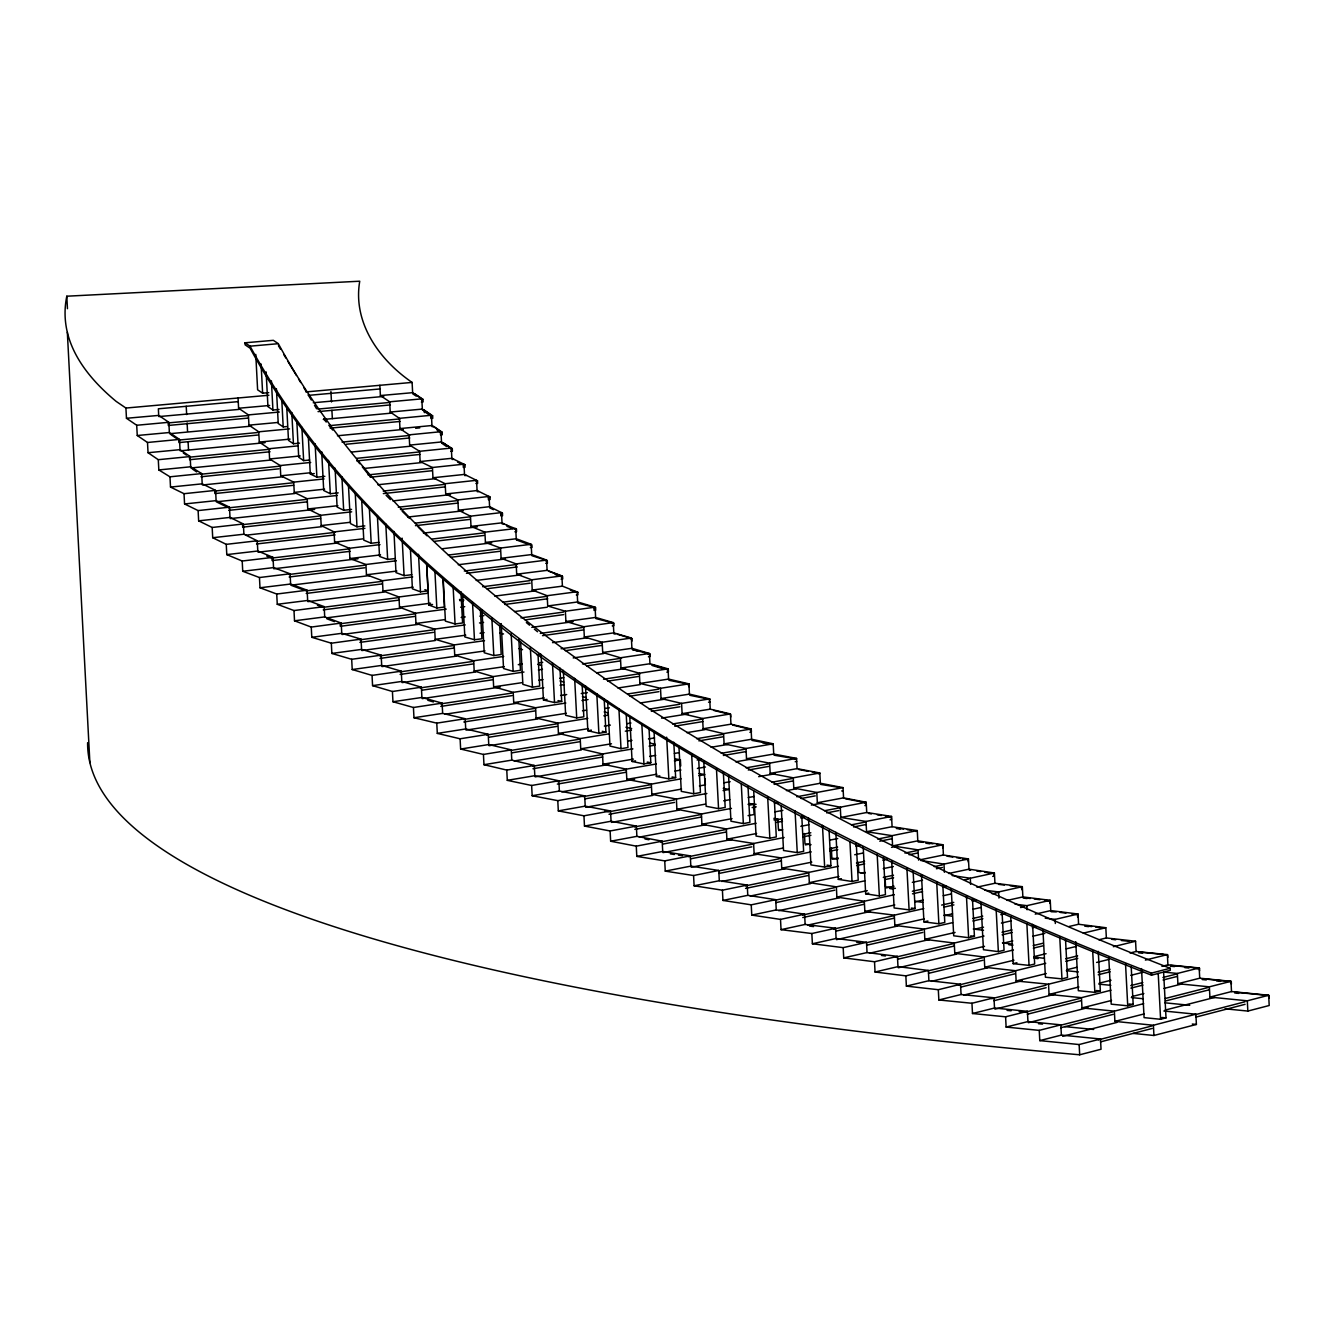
<?xml version="1.0" encoding="UTF-8"?>
<svg xmlns="http://www.w3.org/2000/svg" width="1336" height="1336" viewBox="0 0 1336 1336"><rect width="100%" height="100%" fill="white"/><g stroke="black" fill="none" stroke-linecap="round" stroke-linejoin="round"><path stroke-width="1.5" d="M1039.775 1040.61L1061.385 1035.083L1060.834 1024.846L1039.241 1030.373L1039.775 1040.61L1079.137 1044.552L1100.497 1038.99L1101.031 1049.244L1079.688 1054.789A2590.37 458.716 -3 0 1 87.608 742.682M1143.649 1003.653L1114.358 1011.152L1114.892 1021.389L1153.402 1025.246L1195.854 1014.208L1196.405 1024.445L1153.937 1035.483L1133.162 1033.413M1209.915 997.09L1231.508 991.562L1230.974 981.309L1209.364 986.836L1209.915 997.09L1247.306 1000.814L1268.666 995.27L1269.2 1005.507L1247.841 1011.068L1225.012 1008.797M244.989 342.801L250.032 346.174C335.72 502.586 479.156 616.414 625.565 713.123C791.446 817.465 968.984 902.034 1151.398 973.126L1170.186 968.266L1170.303 970.32L1151.515 975.18C930.39 888.34 714.326 783.915 521.925 643.418C415.579 561.571 314.678 467.5 250.133 348.228L245.106 344.838L244.989 342.801L273.346 340.329L278.322 343.686C362.858 499.079 504.657 612.589 649.58 709.032C813.691 813.006 989.358 897.642 1170.186 968.266M1141.512 968.6L1144.084 1017.631L1160.6 1019.284L1166.011 1017.882L1163.606 972.057L1177.367 973.46L1199.177 967.949L1199.728 978.202L1177.901 983.713L1177.367 973.46M1098.342 1039.876L1152.016 1025.931M1195.737 1014.575L1244.952 1001.783M1100.463 1041.896L1152.15 1028.469M1195.87 1017.113L1245.085 1004.321M1108.746 957.177L1111.201 1004.171L1127.734 1005.808L1133.178 1004.422L1131.225 966.913M1060.684 1025.213L1112.988 1011.853M1165.176 998.51L1208.996 987.304M1060.817 1027.735L1113.122 1014.375M1165.309 1001.031L1209.13 989.826M1114.892 1021.389L1144.184 1013.907M1062.654 1036.318L1116.913 1022.424M1165.075 1010.1L1214.825 997.374M1075.747 941.663L1078.319 990.694L1094.852 992.347L1100.346 990.961L1098.275 951.366M1005.59 1016.813L1027.401 1011.319L1027.952 1021.556L1006.125 1027.067L1005.59 1016.813L972.491 1013.506L971.957 1003.269L993.967 997.775L994.518 1008.029L972.491 1013.506M1078.386 976.766L1048.526 984.198L1049.061 994.435L1081.442 997.675L1111.018 990.21M1025.246 1012.204L1080.941 998.142M1130.774 985.584L1142.831 982.544M1162.938 977.468L1177.016 973.927M1197.139 968.85L1199.511 968.249L1199.644 970.788M1027.367 1014.224L1081.074 1000.681M1130.891 988.122L1142.965 985.066M1163.072 980.006L1177.15 976.449M1081.442 997.675L1081.976 1007.912L1111.552 1000.447M1028.353 1022.691L1087.988 1007.645M1131.792 996.589L1143.85 993.55M1163.94 988.473L1182.026 983.914M1042.965 930.24L1045.42 977.217L1061.953 978.87L1067.514 977.484L1065.543 939.976M1145.37 960.083L1167.38 954.605L1167.915 964.842L1161.919 966.345M991.813 998.66L1046.038 985.183M1098.125 972.224L1109.982 969.268M993.951 1000.697L1046.171 987.705M1098.259 974.746L1110.116 971.79M1049.061 994.435L1078.92 987.003M994.919 1009.164L1055.123 994.168M1099.177 983.196L1111.034 980.257M1130.79 975.33L1142.631 972.374M1010.701 916.68L1013.172 963.657L1029.054 965.394L1034.665 964.024L1032.594 924.428M938.306 989.709L960.534 984.248L961.068 994.502L938.857 999.963L938.306 989.709L906.376 986.118L905.841 975.865L928.37 970.454L928.904 980.691L906.376 986.118M1013.423 949.963L984.198 957.01L984.732 967.247L1015.594 970.721L1045.737 963.323M1113.339 946.706L1135.567 941.245L1136.101 951.499L1130.039 952.985M958.38 985.133L1015.126 971.205M1065.677 958.797L1077.651 955.858M960.534 987.17L1015.26 973.727M1065.811 961.319L1077.785 958.38M1015.594 970.721L1016.145 980.975L1046.272 973.56M963.523 995.136L1022.257 980.707M1066.712 969.786L1076.682 967.331M1096.622 962.438L1108.579 959.498M1013.172 963.657L1016.93 962.738M1083.279 933.146L1105.824 927.718L1106.358 937.955L1098.843 939.776M984.732 967.247L1013.957 960.217M931.309 981.359L987.655 967.782M1033.947 956.626L1046.071 953.704M1066.278 948.844L1076.398 946.406M980.991 902.735L983.446 949.729L998.359 951.616L1004.054 950.247L1002.1 912.738M928.403 970.804L982.795 957.728M1033.196 945.621L1043.316 943.183M928.537 973.343L982.929 960.267M1033.329 948.142L1043.449 945.721M874.512 961.753L897.441 956.376L897.976 966.629L875.047 972.007L874.512 961.753L843.717 957.879L843.183 947.642L812.388 943.767L811.837 933.53L781.042 929.656L780.508 919.402L751.767 915.093L751.233 904.839L722.943 900.431L722.409 890.193L694.102 885.785L693.568 875.531L665.261 871.122L664.727 860.885L636.804 856.393L636.27 846.156L610.652 841.229L610.118 830.975L584.483 826.065L583.949 815.812L558.314 810.885L557.78 800.648L532.162 795.722L531.628 785.485L507.296 780.341L506.761 770.087L483.966 764.693L483.432 754.439L460.636 749.045L460.102 738.791L437.306 733.38L436.772 723.143L413.976 717.733L413.425 707.495L392.951 701.734L392.417 691.497L372.577 685.635L372.043 675.398L352.22 669.536L351.685 659.299L331.862 653.438L331.328 643.2L311.789 637.305L311.255 627.068L294.521 620.806L293.987 610.552L277.27 604.289L276.719 594.036L260.002 587.773L259.451 577.536L242.734 571.274L242.2 561.02L226.786 554.607L226.252 544.353L212.708 537.723L212.173 527.47L198.647 520.84L198.112 510.586L184.568 503.956L184.034 493.702L170.507 487.072L169.973 476.818L158.834 469.938L158.283 459.701L148.046 452.72L147.494 442.483L137.257 435.503L136.706 425.265L126.469 418.285L125.918 408.048L116.165 401.401A2590.37 458.716 -3 0 1 66.8 296.208L359.735 281.211C352.587 322.677 379.307 360.069 412.106 382.413L412.64 392.667L421.809 398.846L422.343 409.083L431.428 415.262L431.962 425.516L440.964 431.695L441.498 441.949L452.269 448.595L452.403 451.117L450.683 451.301M238.059 398.011L238.593 408.248L248.412 414.911L248.947 425.149L258.75 431.812L259.284 442.066L269.054 448.729L269.588 458.966L280.209 465.546L280.744 475.8L293.72 482.129L294.254 492.383L307.213 498.729L307.748 508.966L320.657 515.312L321.191 525.566L334.084 531.912L334.618 542.149L349.364 548.278L349.898 558.531L365.914 564.51L366.465 574.764L382.447 580.742L382.998 590.996L398.963 596.975L399.497 607.229L415.429 613.224L415.964 623.461L434.668 629.089L435.202 639.326L454.173 644.921L454.724 655.174L473.662 660.769L474.196 671.006L493.118 676.6L493.652 686.854L513.191 692.349L513.725 702.602L535.552 707.746L536.103 718L557.897 723.16L558.431 733.414L580.208 738.574L580.742 748.811L602.486 753.988L603.02 764.242L626.283 769.152L626.818 779.389L651.333 784.098L651.868 794.335L676.367 799.045L676.901 809.282L701.383 813.991L701.918 824.245L726.366 828.955L726.901 839.192L753.604 843.467L754.139 853.721L781.209 857.929L781.744 868.166L808.798 872.391L809.332 882.628L836.353 886.853L836.887 897.091L864.308 901.232L864.86 911.469L894.318 915.16L894.853 925.414L924.295 929.105L924.846 939.358L954.255 943.049L983.997 936.068M1045.236 918.149L1055.123 919.402L1078.052 914.024L1078.586 924.262L1105.824 927.718M895.454 957.227L953.754 943.567M1002 932.277L1012.037 929.923M897.592 959.281L953.887 946.105M1002.134 934.816L1012.17 932.461M1032.244 927.752L1036.252 926.817M954.255 943.049L954.789 953.303L984.532 946.322M1069.034 926.499L1078.586 924.262M898.36 967.765L956.593 954.104M1002.768 943.283L1012.788 940.928M1032.845 936.219L1044.869 933.396M951.249 888.824L953.704 935.801L968.633 937.688L974.428 936.336L972.474 898.827M843.183 947.642L866.513 942.314L867.047 952.551L897.441 956.376M924.295 929.105L952.535 922.658M1015.009 904.171L1026.9 905.658L1050.23 900.33L1050.764 910.584L1078.052 914.024M843.717 957.879L867.047 952.551M924.846 939.358L955.09 932.444M1035.216 914.141L1050.764 910.584M869.435 953.253L929.522 939.509M975.564 928.988L983.53 927.167M1001.415 923.076L1011.352 920.805M1051.115 911.72L1056.258 911.92M921.473 874.896L923.944 921.89L938.874 923.76L944.786 922.424L942.815 884.916M866.513 942.698L922.675 929.889M972.792 918.467L982.745 916.195M1020.57 907.562L1024.545 906.66M1049.845 903.453L1049.712 900.915L1044.568 900.731M866.647 945.237L922.809 932.428M972.925 920.988L982.878 918.717M1000.798 914.642L1004.772 913.724M923.944 921.89L927.902 921.005M891.68 861.002L894.135 907.979L909.098 909.849L915.093 908.53L913.123 871.022M811.837 933.53L835.568 928.236L836.102 938.49L866.513 942.314M894.318 915.16L923.794 908.597M984.732 890.21L998.627 891.947L1022.341 886.67L1022.875 896.907L1050.23 900.33M833.564 929.088L893.584 915.761M941.63 905.073L953.77 902.385M992.214 893.834L998.293 892.481M1020.554 887.538L1021.856 887.254L1021.973 889.793M835.701 931.175L893.717 918.283M943.784 907.161L953.904 904.906M972.124 900.865L976.165 899.963M812.388 943.767L836.102 938.49M894.853 925.414L924.328 918.851M1007.06 900.431L1022.875 896.907M836.486 939.642L897.575 926.032M944.402 915.611L952.485 913.807M972.708 909.315L980.791 907.511M780.508 919.402L804.606 914.175L805.14 924.428L835.568 928.236M864.308 901.232L894.268 894.736M952.117 875.548L970.303 878.236L994.402 873.009L994.936 883.263L1022.341 886.67M802.619 915.026L863.607 901.817M912.354 891.262L922.391 889.091M964.525 879.973L968.533 879.105M802.752 917.565L863.741 904.355M912.488 893.801L922.525 891.613M942.581 887.271L946.606 886.403M992.731 876.416L994.051 876.132L993.917 873.61M781.042 929.656L805.14 924.428M864.86 911.469L894.803 904.973M976.867 887.171L994.936 883.263M807.562 925.13L870.504 911.469M915.143 901.783L923.159 900.047M943.199 895.705L951.215 893.968M863.206 846.807L865.661 893.784L879.355 895.938L885.451 894.619L883.48 857.111M865.661 893.784L868.734 893.133M751.233 904.839L775.715 899.679L776.249 909.916L804.606 914.175M836.353 886.853L864.726 880.858M920.537 860.434L943.984 864.091L968.45 858.931L968.984 869.168L994.402 873.009M775.915 900.063L834.666 887.655M883.296 877.385L893.483 875.247M934.231 866.647L942.381 864.926M968.299 862.004L968.166 859.482L962.972 859.165M776.049 902.585L834.8 890.177M885.467 879.489L893.617 877.769M936.402 868.751L942.515 867.448M751.767 915.093L776.249 909.916M836.887 897.091L867.298 890.661M948.593 873.477L968.984 869.168M778.637 910.651L839.342 897.809M885.885 887.956L894.034 886.236M912.338 882.361L922.525 880.207M969.318 870.32L970.654 870.037M835.852 832.361L838.323 879.355L852.017 881.493L858.213 880.19L856.242 842.682M838.323 879.355L841.429 878.704M722.409 890.193L747.241 885.067L747.776 895.32L775.715 899.679M808.798 872.391L838.423 866.279M379.858 385.302L380.393 395.556L389.678 401.819L390.229 412.056L399.431 418.335L399.965 428.572L409.117 434.851L409.651 445.105L419.604 451.301L420.139 461.538L432.43 467.5L432.964 477.754L445.172 483.715L445.723 493.969L457.864 499.931L458.398 510.185L470.472 516.164L471.007 526.401L484.885 532.179L485.419 542.433L500.566 548.044L501.1 558.298L516.164 563.926L516.698 574.179L531.695 579.807L532.229 590.061L547.159 595.706L547.71 605.96L565.362 611.237L565.913 621.49L583.799 626.751L584.333 636.988L602.169 642.249L602.703 652.502L620.455 657.78L620.99 668.017L639.36 673.21L639.894 683.447L660.502 688.29L661.036 698.544L681.577 703.387L682.111 713.641L702.602 718.501L703.137 728.755L723.561 733.631L724.095 743.868L745.972 748.494L746.523 758.748L769.636 763.157L770.187 773.394L793.25 777.819L793.784 788.073L816.797 792.499L817.331 802.752L840.277 807.194L840.812 817.448L866.012 821.456L866.546 831.71L892.047 835.668L892.598 845.905L918.049 849.88L942.882 844.753L943.416 855.007L968.45 858.931M745.421 885.885L808.013 873.009M856.476 863.039L864.542 861.369M904.923 853.069L917.03 850.581M745.555 888.407L808.146 875.531M856.61 865.561L864.676 863.908M882.845 860.167L886.887 859.332M909.081 854.773L917.164 853.103M722.943 900.431L747.776 895.32M809.332 882.628L838.958 876.533M920.487 859.733L943.416 855.007M750.164 896.055L810.668 883.58M861.085 873.193L865.11 872.358M883.263 868.617L893.35 866.546M808.48 817.933L810.935 864.91L824.646 867.047L830.942 865.761L829.071 830.341M693.568 875.531L718.768 870.471L719.302 880.725L747.241 885.067M781.209 857.929L811.286 851.884M892.047 835.668L917.264 830.591L917.799 840.845L942.882 844.753M718.952 870.872L779.305 858.781M829.606 848.694L837.605 847.091M877.618 839.058L891.613 836.252M915.628 831.443L916.997 831.159M719.085 873.41L781.46 860.902M829.74 851.216L837.739 849.612M855.741 846.005L859.749 845.204M879.756 841.196L891.747 838.791M694.102 885.785L719.302 880.725M781.744 868.166L811.82 862.137M892.598 845.905L917.799 840.845M721.707 881.459L785.15 868.717M832.211 859.248L838.34 858.029M854.706 854.739L862.889 853.086M891.529 847.341L897.675 846.105M918.133 841.997L923.343 842.315M781.176 805.541L783.531 850.498L797.258 852.618L803.637 851.349L801.767 815.929M664.727 860.885L690.294 855.875L690.829 866.112L718.768 870.471M753.604 843.467L784.098 837.505M866.012 821.456L891.563 816.446L892.097 826.7L917.264 830.591M688.457 856.693L753.738 843.918M802.702 834.349L810.818 832.762M851.383 824.83L865.578 822.058M889.926 817.298L891.312 817.031L891.446 819.553L890.06 819.82M690.629 858.814L751.834 846.857M802.836 836.887L810.952 835.301M853.554 826.967L865.711 824.579M665.261 871.122L690.829 866.112M754.139 853.721L782.612 848.143M866.546 831.71L892.097 826.7M691.18 867.264L758.43 854.105M805.307 844.92L809.365 844.118M829.623 840.16L837.722 838.557M753.721 791.129L756.076 836.069L769.837 838.206L776.299 836.937L774.429 801.516M636.27 846.156L662.172 841.196L662.723 851.45L690.294 855.875M726.366 828.955L756.076 823.277M773.911 819.87L777.869 819.118L778.404 829.355L781.777 830.007M840.277 807.194L866.196 802.251L866.73 812.488L891.563 816.446M660.535 841.981L725.531 829.589M776.316 819.903L782.345 818.768M824.546 810.718L840.611 807.662M864.726 803.053L866.129 802.786L866.262 805.324L864.86 805.591M662.689 844.118L725.665 832.128M776.45 822.442L782.478 821.289M800.565 817.849L804.589 817.081M826.683 812.872L838.741 810.568M636.804 856.393L662.723 851.45M726.901 839.192L756.61 833.514M840.812 817.448L866.73 812.488M663.04 852.602L732.044 839.425M778.721 830.508L782.729 829.756M800.798 826.299L808.831 824.763M728.604 776.266L730.959 821.206L743.35 823.594L749.913 822.358L748.043 786.937M703.788 761.336L706.143 806.276L718.551 808.664L725.181 807.445L723.327 772.024M610.118 830.975L636.353 826.099L636.888 836.336L662.172 841.196M701.383 813.991L731.477 808.38M749.546 805.024L753.554 804.272L754.105 814.526L748.076 815.645M816.797 792.499L843.033 787.622L843.567 797.859L866.196 802.251M634.7 826.867L701.45 814.476M756.092 804.322L748.026 804.305M796.79 796.757L815.11 793.35M634.834 829.405L701.584 816.997M752.151 807.595L756.226 806.844M774.529 803.437L778.604 802.685M800.999 798.527L815.244 795.872M841.697 790.962L843.133 790.695M610.652 841.229L636.888 836.336M701.918 824.245L732.028 818.634M817.331 802.752L843.567 797.859M639.243 837.121L705.926 824.713M774.746 811.887L782.879 810.384M811.353 805.074L821.506 803.186M583.949 815.812L610.519 810.985L611.07 821.239L636.353 826.099M676.367 799.045L706.861 793.5M723.11 790.561L729.222 789.442L723.26 788.307M793.25 777.819L819.82 772.993L820.354 783.247L843.033 787.622M584.483 826.065L611.07 821.239M676.901 809.282L705.358 804.122M723.661 800.798L729.757 799.696M793.784 788.073L820.354 783.247M611.387 822.391L678.922 810.134M748.193 797.559L754.222 796.456M786.436 790.611L796.506 788.791M820.671 784.399L839.208 787.438M678.938 746.423L681.293 791.363L693.718 793.751L700.431 792.532L698.678 759.199M674.413 799.897L608.882 811.77L604.991 811.019M772.008 782.211L792.148 778.554M818.35 773.811L819.803 773.544L812.188 772.091M609.016 814.292L674.546 802.418M774.145 784.382L792.281 781.092M557.78 800.648L584.684 795.889L585.218 806.126L610.519 810.985M651.333 784.098L681.059 778.838M698.878 775.682L704.823 774.63L698.862 773.477M769.636 763.157L796.54 758.397L797.091 768.634L819.82 772.993M583.03 796.657L650.298 784.783M746.106 767.849L768.551 763.891M795.07 759.199L796.54 758.948L774.045 755.191M585.201 798.828L650.415 787.305M748.277 770.02L768.684 766.413M795.204 761.737L796.673 761.47M558.314 810.885L585.218 806.126M651.868 794.335L681.594 789.075M699.429 785.919L705.358 784.867L705.041 778.721M770.187 773.394L797.091 768.634M585.552 807.295L652.753 795.404M724.029 782.779L730.141 781.694M758.664 776.65L774.963 773.761M654.039 731.51L656.394 776.45L668.852 778.838L675.649 777.635L673.795 742.215M656.394 776.45L659.817 775.865M629.74 716.497L632.095 761.453L643.935 763.925L650.816 762.756L649.079 729.406M531.628 785.485L558.849 780.775L559.383 791.029L584.684 795.889M626.283 769.152L656.343 763.958M674.379 760.852L680.391 759.817L680.725 765.962M745.972 748.494L773.193 743.801L773.728 754.038L796.54 758.397M557.195 781.56L626.133 769.686M721.24 753.304L745.471 749.129M771.724 744.62L773.193 744.352M557.329 784.098L626.267 772.225M697.141 760L701.183 759.316M723.394 755.491L745.605 751.667M532.162 795.722L559.383 791.029M626.818 779.389L656.878 774.212M674.914 771.089L680.942 770.054M746.523 758.748L773.728 754.038M561.738 791.83L634.667 779.255M697.392 768.434L705.458 767.031M735.718 761.804L749.83 759.382M506.761 770.087L534.283 765.461L534.817 775.698L558.849 780.775M602.486 753.988L632.897 748.878M649.112 746.139L655.208 745.121M723.561 733.631L751.082 728.988L751.617 739.242L773.193 743.801M532.83 766.213L602.553 754.506M696.691 738.691L723.244 734.232M749.78 729.773L751.283 729.523L751.416 732.044L749.913 732.312M532.964 768.734L602.686 757.028M698.878 740.879L723.377 736.754M507.296 780.341L534.817 775.698M603.02 764.242L633.431 759.115M649.647 756.393L655.742 755.374M724.095 743.868L751.617 739.242M535.135 776.867L608.882 764.459M674.379 753.437L678.454 752.752M711.086 747.258L727.419 744.519M751.901 740.394L762.388 742.298M632.095 761.453L635.552 760.869M607.63 701.116L609.984 746.056L621.006 748.694L627.97 747.525L626.217 714.192M585.485 685.735L587.84 730.692L598.879 733.314L605.909 732.161L604.173 698.828M483.432 754.439L511.254 749.88L511.788 760.117L534.283 765.461M580.208 738.574L608.899 733.865M625.298 731.176L631.444 730.174M702.602 718.501L730.425 713.942L730.959 724.179L751.082 728.988M511.838 750.281L579.123 739.276M672.559 723.978L702.87 719.019M511.972 752.819L579.256 741.797M674.713 726.183L703.003 721.557M483.966 764.693L511.788 760.117M580.742 748.811L611.487 743.785M627.887 741.096L631.978 740.411M703.137 728.755L730.959 724.179M514.126 760.952L581.36 749.93M648.478 738.925L654.54 737.923M686.838 732.629L705.007 729.656M587.84 730.692L591.38 730.124M460.102 738.791L488.225 734.299L488.759 744.536L511.254 749.88M557.897 723.16L587.857 718.367M603.839 715.812L607.83 715.178M681.577 703.387L709.7 698.895L710.234 709.149L730.425 713.942M486.755 735.034L556.811 723.861M649.196 709.132L679.824 704.239M708.397 699.68L709.934 699.429L689.727 695.271M488.959 737.238L556.945 726.4M651.367 711.337L679.957 706.777M708.531 702.218L710.067 701.968M460.636 749.045L488.759 744.536M558.431 733.414L588.391 728.621M604.373 726.066L610.368 725.114M682.111 713.641L710.234 709.149M489.06 745.705L563.174 733.865M626.885 723.678L630.959 723.026M661.554 718.133L688.073 713.892M563.308 670.371L565.662 715.311L576.718 717.933L583.832 716.797L582.195 685.552M436.772 723.143L465.178 718.718L465.713 728.955L488.225 734.299M535.552 707.746L565.829 703.037M581.962 700.532L588.024 699.58M660.502 688.29L688.908 683.865L689.443 694.119L709.7 698.895M437.306 733.38L465.713 728.955M536.103 718L566.364 713.29M582.496 710.769L586.537 710.151M661.036 698.544L689.443 694.119M466.014 730.124L537.623 718.968M605.241 708.431L609.366 707.796M640.278 702.97L664.994 699.129M541.08 655.007L543.435 699.947L554.524 702.569L561.705 701.45L559.951 668.117M463.709 719.469L535.385 708.314M627.803 693.952L658.731 689.142M687.606 684.65L689.159 684.416L689.276 686.938M463.842 721.991L535.519 710.852M629.991 696.156L658.865 691.664M543.435 699.947L547.042 699.396M520.606 641.43L522.86 684.333L532.429 687.188L539.677 686.086L538.041 654.84M413.425 707.495L442.116 703.137L442.65 713.391L465.178 718.718M513.191 692.349L543.752 687.706M560.051 685.234L564.126 684.616M639.36 673.21L668.05 668.852L668.585 679.089L688.908 683.865M440.663 703.888L511.888 693.1M603.521 679.206L640.228 673.645M666.731 669.637L668.301 669.403L668.434 671.924L666.864 672.158M440.796 706.41L512.022 695.622M607.73 681.126L638.324 676.484M413.976 717.733L442.65 713.391M513.725 702.602L544.286 697.96M560.586 695.488L566.698 694.553M639.894 683.447L668.585 679.089M444.988 714.242L518.201 703.12M581.244 693.551L587.356 692.632M617.933 687.99L640.345 684.583M668.868 680.258L689.159 684.416M392.417 691.497L421.374 687.205L421.909 697.459L442.116 703.137M493.118 676.6L523.962 672.041M538.358 669.92L542.466 669.303M620.455 657.78L649.413 653.488L649.947 663.741L668.05 668.852M420.105 687.923L491.999 677.319M582.446 663.959L621.541 658.197M648.294 654.239L649.88 654.005L650.014 656.544L648.428 656.778M422.293 690.161L492.132 679.84M586.688 665.896L619.62 661.036M392.951 701.734L421.909 697.459M493.652 686.854L522.443 682.596M538.892 680.158L543 679.556M620.99 668.017L649.947 663.741M422.176 698.628L500.165 687.088M559.717 678.287L563.825 677.669M596.724 672.81L625.515 668.551M501.2 623.595L503.555 668.534L513.141 671.373L520.455 670.305L518.819 639.042M372.043 675.398L401.268 671.19L401.802 681.427L421.374 687.205M473.662 660.769L503.705 656.427M602.169 642.249L631.377 638.04L631.911 648.294L649.413 653.488M399.998 671.908L473.445 661.337M561.087 648.745L601.768 642.9M630.258 638.792L631.845 638.575L631.978 641.096M400.132 674.429L473.579 663.875M536.805 654.79L540.88 654.206M565.295 650.682L601.901 645.422M372.577 685.635L401.802 681.427M474.196 671.006L504.24 666.681M518.268 664.66L522.276 664.075M602.703 652.502L631.911 648.294M402.069 682.596L475.466 672.025M538.659 662.923L542.717 662.339M573.211 657.947L603.705 653.554M481.962 609.834L484.216 652.736L493.819 655.575L501.2 654.506L499.681 625.348M462.59 594.036L464.845 636.938L474.464 639.777L481.912 638.742L480.392 609.567M351.685 659.299L381.161 655.158L381.695 665.411L401.268 671.19M454.173 644.921L484.5 640.679M583.799 626.751L613.274 622.609L613.808 632.863L631.377 638.04M379.892 655.876L453.973 645.505M540.328 633.414L583.414 627.386M612.139 623.361L613.742 623.144L613.875 625.665L612.272 625.899M380.025 658.414L454.106 648.043M542.516 635.669L583.548 629.924M352.22 669.536L381.695 665.411M454.724 655.174L485.035 650.916M584.333 636.988L613.808 632.863M381.962 666.58L455.993 656.193M552.536 642.649L587.406 637.756M614.059 634.015L615.662 633.798M443.185 578.237L445.422 621.14L455.075 623.979L462.59 622.96L460.937 591.714M331.328 643.2L361.037 639.142L361.588 649.396L381.161 655.158M434.668 629.089L465.245 624.914M479.507 622.96L483.582 622.409M565.362 611.237L595.088 607.179L595.622 617.432L613.274 622.609M359.785 639.86L433.332 629.84M520.957 617.883L563.541 612.088M595.706 610.251L595.572 607.713L593.952 607.947L594.086 610.468M359.918 642.382L433.465 632.362M525.148 619.871L563.675 614.61M331.862 653.438L361.588 649.396M435.202 639.326L465.78 635.168M480.041 633.214L484.116 632.663M565.913 621.49L595.622 617.432M361.856 650.548L435.352 640.512M531.778 627.352L573.127 621.691M595.873 618.585L613.742 623.144M426.618 564.126L428.772 604.991L436.839 608.03L444.404 607.028L442.884 577.87M311.255 627.068L341.214 623.077L341.749 633.331L361.037 639.142M415.429 613.224L446.241 609.116M460.619 607.212L464.728 606.661M547.159 595.706L577.119 591.731L577.653 601.968L595.088 607.179M414.294 613.942L340.162 623.762L340.296 626.3M502.62 602.219L547.576 596.257M576.317 594.988L577.954 594.77L577.82 592.249L570.372 590.261M342.35 626.033L414.427 616.464M504.791 604.473L547.71 598.779M311.789 637.305L341.749 633.331M415.964 623.461L444.721 619.637M461.154 617.466L465.262 616.915M547.71 605.96L577.653 601.968M341.983 634.5L418.135 624.38M479.841 616.18L483.916 615.629M514.56 611.554L547.242 607.212M577.87 603.137L595.572 607.713M293.987 610.552L324.18 606.644L324.715 616.898L341.214 623.077M398.963 596.975L427.921 593.234M531.695 579.807L561.871 575.916L562.423 586.153L577.82 592.249M398.729 597.576L323.128 607.346L317.417 605.208M482.697 586.738L530.058 580.626M323.245 609.867L398.863 600.115M486.939 588.742L530.192 583.164M561.07 579.173L562.723 578.956L562.59 576.434L548.979 571.307M294.521 620.806L324.715 616.898M399.497 607.229L430.543 603.204M532.229 590.061L562.423 586.153M326.986 617.8L400.516 608.298M459.734 600.632L463.859 600.098M494.721 596.106L535.886 590.779M428.772 604.991L432.563 604.49M410.352 547.593L412.39 588.792L420.489 591.831L428.105 590.863L426.685 563.775M276.719 594.036L307.13 590.211L307.664 600.465L324.18 606.644M382.447 580.742L412.674 576.935M516.164 563.926L546.558 560.101L547.109 570.355L561.871 575.916M306.078 590.913L382.23 581.344M464.293 571.04L517.149 564.41M545.622 560.836L547.276 560.619L547.409 563.157L545.756 563.358M306.211 593.434L382.363 583.882M466.448 573.328L517.283 566.932M277.27 604.289L307.664 600.465M382.998 590.996L413.225 587.189M516.698 574.179L547.109 570.355M307.898 601.634L384.016 592.065M476.184 580.459L520.906 574.847M393.97 531.427L395.974 572.61L404.09 575.649L411.772 574.68M259.451 577.536L290.079 573.795L290.613 584.032L307.13 590.211M365.914 564.51L396.358 560.786M500.566 548.044L531.177 544.303L531.711 554.557L546.558 560.101M289.01 574.48L364.561 565.262M448.328 555.041L499.514 548.779M530.225 545.038L531.895 544.837L532.029 547.359L530.359 547.56M289.144 577.002L364.695 567.783M450.499 557.312L499.647 551.317M260.002 587.773L290.613 584.032M366.465 574.764L396.892 571.04M501.1 558.298L531.711 554.557M369.554 575.582L290.847 585.201L304.174 590.195M458.265 564.727L505.325 558.966M531.928 555.709L547.276 560.619M377.387 515.562L379.524 556.427L387.657 559.45L395.389 558.515M242.2 561.02L273.012 557.362L273.546 567.6L290.079 573.795M349.364 548.278L379.992 544.637M484.885 532.179L515.713 528.522L516.247 538.759L531.177 544.303M266.782 556.11L271.959 558.047L350.049 548.779M432.313 539.026L483.832 532.914M514.761 529.256L516.431 529.056L516.564 531.578L514.894 531.778M350.182 551.317L272.093 560.586L271.959 558.047M434.501 541.314L483.966 535.452M242.734 571.274L273.546 567.6M349.898 558.531L380.543 554.891M485.419 542.433L516.247 538.759M273.78 568.785L357.998 558.765M442.3 548.745L491.748 542.867M518.151 539.727L516.464 539.928L528.505 544.403M361.755 501.334L363.793 540.145L371.191 543.268L378.973 542.349M226.252 544.353L257.247 540.779L257.798 551.016L273.012 557.362M334.084 531.912L364.912 528.355M470.472 516.164L501.484 512.59L502.019 522.827L508.632 526.167M256.412 541.447L335.002 532.379M415.312 523.127L470.222 516.798M502.436 513.091L500.733 513.291L500.866 515.813L502.553 515.629L502.436 513.091L489.594 506.678L458.398 510.185M256.545 543.969L335.119 534.918M415.446 525.666L470.355 519.337M226.786 554.607L257.798 551.016M334.618 542.149L363.392 538.825M471.007 526.401L502.019 522.827M257.998 552.202L338.609 542.884M423.428 533.097L477.319 526.868M502.202 523.996L503.889 523.795M348.429 484.784L350.466 523.595L356.996 526.818L364.828 525.933M212.173 527.47L243.369 523.979L243.904 534.216L257.247 540.779M320.657 515.312L351.669 511.838M457.864 499.931L489.06 496.441L489.594 506.678M320.423 515.93L242.534 524.647L242.668 527.169L320.54 518.452M398.278 507.212L457.613 500.582M490.011 496.959L488.308 497.142L488.442 499.681L490.145 499.48L490.011 496.959L477.086 490.546L445.723 493.969M400.449 509.517L457.747 503.104M212.708 537.723L243.904 534.216M321.191 525.566L350.149 522.309M246.158 535.168L321.959 526.668M407.964 517.032L463.191 510.836M491.481 507.663L489.778 507.847L493.435 509.667M335.085 468.235L337.106 507.045L343.669 510.269L351.552 509.4M198.112 510.586L229.475 507.179L230.009 517.416L243.369 523.979M307.213 498.729L337.39 495.439M445.172 483.715L476.551 480.309L477.086 490.546M228.64 507.847L306.963 499.347M383.198 491.063L444.938 484.367M475.8 481.01L477.503 480.826L477.637 483.348L475.933 483.548M228.773 510.369L307.096 501.868M383.332 493.585L445.072 486.889M198.647 520.84L230.009 517.416M307.748 508.966L337.924 505.693M230.209 518.602L314.695 509.417M392.951 500.9L450.533 494.621M477.269 491.715L478.989 491.531M321.692 451.702L323.713 490.512L330.293 493.719L338.208 492.867M184.034 493.702L215.58 490.379L216.115 500.633L229.475 507.179M293.72 482.129L324.064 478.939M432.43 467.5L463.976 464.176L464.51 474.414L477.503 480.826M293.469 482.747L214.729 491.047L214.862 493.568L293.603 485.285M368.051 474.898L432.179 468.151M464.928 464.711L463.208 464.878L463.341 467.416L465.062 467.233L464.928 464.711L451.852 458.298L420.139 461.538M370.256 477.219L432.313 470.69M184.568 503.956L216.115 500.633M294.254 492.383L324.598 489.176M432.964 477.754L464.51 474.414M295.022 493.502L216.315 501.802L226.869 506.979M377.837 484.751L435.753 478.639M464.694 475.599L466.414 475.416M308.365 437.206L310.286 473.979L316.882 477.186L324.848 476.351M169.973 476.818L201.669 473.579L202.204 483.832L215.58 490.379M280.209 465.546L310.704 462.44M419.604 451.301L451.317 448.061L451.852 458.298M200.817 474.247L280.861 466.08M356.712 458.331L419.955 451.885M450.549 448.762L452.269 448.595M200.951 476.768L278.94 468.819M356.846 460.87L420.089 454.424M170.507 487.072L202.204 483.832M280.744 475.8L311.238 472.677M310.286 473.979L314.277 473.562M202.404 485.001L282.414 476.818M364.361 468.435L421.458 462.607M452.036 459.467L453.756 459.3M296.893 422.51L298.713 457.246L303.639 460.619L309.635 460.018M158.283 459.701L190.146 456.545L190.681 466.782L201.669 473.579M269.054 448.729L297.644 445.89M409.117 434.851L440.964 431.695M269.939 449.23L189.512 457.179L189.645 459.718L270.072 451.768M342.049 442.116L409.668 435.436M440.412 432.396L442.149 432.213L442.283 434.751L440.546 434.918L440.412 432.396L437.089 430.108M346.274 444.237L409.801 437.957M158.834 469.938L190.681 466.782M269.588 458.966L300.233 455.943M409.651 445.105L441.498 441.949M190.848 467.967L271.241 460.001M351.518 452.052L410.92 446.174M286.772 407.697L288.493 440.379L293.436 443.752L299.464 443.168M276.418 388.793L278.239 423.512L283.199 426.902L287.24 426.518M147.494 442.483L179.492 439.41L180.026 449.664L190.146 456.545M258.75 431.812L289.528 428.873M399.431 418.335L431.428 415.262M257.564 432.53L178.874 440.062L179.007 442.583L257.698 435.052M330.009 425.599L399.998 418.903M430.877 415.964L432.613 415.797L432.747 418.318L431.01 418.485L430.877 415.964L424.18 411.404M330.142 428.138L400.132 421.441M148.046 452.72L180.026 449.664M259.284 442.066L290.062 439.11M399.965 428.572L431.962 425.516M180.193 450.833L265.079 442.7M337.457 435.77L403.305 429.44M415.663 428.271L419.771 427.871M432.112 426.685L433.866 426.518L442.149 432.213M266.131 371.926L267.951 406.662L272.928 410.035L279.007 409.484M136.706 425.265L168.837 422.293L169.371 432.53L179.492 439.41M248.412 414.911L279.324 412.039M389.678 401.819L421.809 398.846M248.162 415.529L168.202 422.928L168.336 425.449L248.296 418.068M317.901 409.083L390.246 402.403M421.241 399.531L422.994 399.364L423.128 401.902L421.374 402.053M318.035 411.622L390.379 404.925M137.257 435.503L169.371 432.53M248.947 425.149L277.804 422.477M390.229 412.056L422.343 409.083M169.538 433.716L251.502 426.117M323.312 419.454L391.498 413.125M422.493 410.252L424.247 410.102L432.613 415.797M250.032 346.174L278.322 343.686M255.761 354.391L257.614 389.811L262.624 393.185L268.72 392.65M125.918 408.048L268.887 395.239M305.877 391.932L412.106 382.413M238.242 401.635L158.366 408.799L158.7 415.412L168.837 422.293M308.499 395.356L380.059 388.943M126.469 418.285L158.7 415.412M238.593 408.248L269.621 405.476M380.393 395.556L412.64 392.667M158.867 416.581L239.094 409.4M313.242 402.754L383.766 396.441M1135.567 941.245L1106.358 937.955M1121.405 940.527L1129.02 941.279M1136.101 951.499L1167.38 954.605M1138.923 952.034L1163.623 954.488M1138.556 952.835L1142.681 953.253M1167.915 964.842L1199.177 967.949M1170.72 965.394L1199.511 968.249M1170.369 966.195L1174.494 966.596M1184.782 967.615L1188.906 968.032M1199.728 978.202L1230.974 981.309M1202.5 978.737L1231.274 981.609L1231.408 984.131M1202.183 979.538L1206.291 979.956M1216.578 980.975L1220.687 981.392M1066.328 970.704L1078.319 971.907M1177.901 983.713L1209.364 986.836M1231.508 991.562L1268.666 995.27M1235.082 992.18L1268.949 995.554L1269.083 998.092M1234.731 992.982L1238.706 993.383M1098.843 984.131L1110.834 985.333M1016.145 980.975L1048.526 984.198M1096.221 990.544L1100.346 990.961M1131.341 997.574L1143.332 998.76M1164.825 1002.802L1189.741 1005.29M960.534 984.248L928.904 980.691M1129.054 1004.004L1133.178 1004.422M1163.856 1011.001L1195.854 1014.208M961.068 994.502L993.967 997.775M1081.976 1007.912L1114.358 1011.152M1161.886 1017.481L1166.011 1017.882M1192.296 1024.044L1196.405 1024.445M938.857 999.963L971.957 1003.269M994.518 1008.029L1027.401 1011.319M1007.06 1010.383L1011.101 1010.784M1019.184 1011.586L1023.226 1011.987M1027.952 1021.556L1060.834 1024.846M1038.473 1023.71L1042.514 1024.111M1064.625 1026.582L1093.7 1029.472M1006.125 1027.067L1039.241 1030.373M1061.385 1035.083L1100.497 1038.99M998.543 884.348L1004.371 885.083M1010.2 885.801L1016.028 886.536M1024.528 897.775L1030.34 898.493M1034.214 898.978L1040.026 899.712M1045.837 900.431L1049.712 900.915M1023.242 898.059L1027.117 898.543M1060.116 912.404L1065.928 913.139M1071.722 913.874L1077.517 914.592L1077.651 917.131M914.826 901.332L923.026 902.368M911.369 908.062L915.093 908.53M944.068 915.177L952.251 916.195M973.276 929.004L983.496 930.29M970.721 935.868L974.428 936.336M1002.434 942.865L1012.655 944.151M1008.88 944.769L1012.938 945.287M809.532 926.082L813.54 926.583M954.789 953.303L984.198 957.01M856.51 942.147L860.501 942.648M881.443 955.457L885.451 955.975M897.976 966.629L928.37 970.454M875.047 972.007L905.841 975.865M1085.984 925.848L1091.763 926.583M1095.62 927.067L1101.415 927.802M1084.732 926.149L1088.59 926.633M1111.786 939.292L1115.643 939.792M1033.68 956.977L1044.017 958.296M1033.947 958.112L1038.005 958.63M877.368 814.876L881.359 815.494M885.35 816.112L891.312 817.031M897.692 828.17L903.487 829.071M907.344 829.673L911.202 830.274M896.306 828.454L900.163 829.038M927.201 842.916L932.979 843.818M936.837 844.419L940.678 845.02M925.831 843.2L929.689 843.801M947.024 856.176L952.785 857.077M956.626 857.679L960.467 858.28M964.325 858.881L968.166 859.482M811.052 844.703L804.973 843.767L804.422 833.514M837.939 859.048L831.86 858.113L831.326 847.859M827.034 865.16L830.942 865.761M864.793 873.41L858.731 872.458L858.18 862.204M895.387 888.356L885.551 886.803L885.017 876.566M670.388 853.871L674.396 854.489M678.421 855.123L682.429 855.741M889.776 888.574L893.65 889.175M976.75 870.988L980.808 871.64M984.866 872.274L990.961 873.243M764.192 742.649L767.799 743.334M762.706 742.899L766.313 743.584M674.864 758.748L680.391 759.817M647.259 762.071L650.816 762.756M798.861 769.536L808.38 771.356M672.108 776.967L675.649 777.635M749.596 803.52L753.554 804.272M644.987 838.991L648.879 839.743M845.304 798.744L866.129 802.786M868.433 813.374L871.389 813.958M773.911 818.35L777.869 819.118M582.379 696.674L586.254 697.592M558.014 700.582L561.705 701.45M604.173 711.938L608.03 712.856M713.908 710.501L728.788 714.025M625.916 727.218L631.694 728.588M602.252 731.293L605.909 732.161M649.53 742.95L655.308 744.319M732.763 725.097L751.283 729.523M617.466 634.316L631.845 638.575M499.848 632.897L503.538 633.982M518.852 648.578L522.543 649.663M649.88 654.005L632.162 649.446L637.539 651.049M537.807 664.276L541.497 665.361M427.787 700.281L433.415 701.951M651.784 664.66L665.128 668.651M652.118 665.462L663.558 668.885M560.135 680.993L563.708 682.045M506.895 525.265L516.431 529.056M506.945 526.367L512.807 528.522M326.852 618.785L334.451 621.624M555.108 574.447L560.936 576.634M459.517 599.463L463.375 600.916M424.881 589.644L428.105 590.863M457.63 462.172L461.354 463.976M422.994 399.364L414.561 393.686L412.807 393.836L416.181 396.107M171.091 434.768L177.321 438.993M183.299 452.954L186.405 455.075M192.3 468.953L196.659 471.925M449.815 447.393L443.385 442.951L441.648 443.118L446.475 446.458M526.351 622.576L529.557 625.198M534.35 629.122L537.54 631.744M386.071 495.272L390.446 499.614M402.136 511.187L409.434 518.418M418.201 527.102L426.952 535.786M323.663 418.836L326.234 422.042M328.823 425.249L332.681 430.058M357.18 460.486L359.768 463.692M362.34 466.899L370.089 476.518M278.439 345.74L280.56 349.23M283.733 354.491L285.854 357.998M287.975 361.488L296.458 375.499M298.579 379.006L300.7 382.514M303.89 387.774L306.011 391.264M308.132 394.771L311.305 400.032M314.494 405.276L316.615 408.783M1247.306 1000.814L1247.841 1011.068M1167.731 954.889L1167.864 957.428M1158.212 973.443L1160.6 1019.284M1151.398 973.126L1151.515 975.18M1153.402 1025.246L1153.937 1035.483M1125.547 964.141L1127.734 1005.808M1092.664 950.664L1094.852 992.347M1079.137 1044.552L1079.688 1054.789M1059.765 937.204L1061.953 978.87M1055.123 919.402L1055.323 923.493M1026.9 905.658L1027.117 909.766M1026.866 923.727L1029.054 965.394M998.627 891.947L998.944 898.093M996.172 909.933L998.359 951.616M970.303 878.236L970.621 884.382M966.446 896.005L968.633 937.688M943.984 864.091L944.402 872.291M942.615 845.321L942.748 847.842M936.703 882.094L938.874 923.76M918.049 849.88L918.583 860.117M906.91 868.183L909.098 909.849M877.168 854.255L879.355 895.938M849.946 841.897L852.017 881.493M822.475 825.381L824.646 867.047M795.07 810.952L797.258 852.618M767.649 796.523L769.837 838.206M741.28 784.015L743.35 823.594M730.642 714.476L730.775 716.998M716.48 769.085L718.551 808.664M691.647 754.155L693.718 793.751M666.664 737.171L668.852 778.838M641.865 724.346L643.935 763.925M618.935 709.099L621.006 748.694M596.808 693.718L598.879 733.314M574.647 678.337L576.718 717.933M552.453 662.973L554.524 702.569M530.342 647.593L532.429 687.188M511.17 633.865L513.141 671.373M491.848 618.067L493.819 655.575M472.493 602.269L474.464 639.777M453.104 586.471L455.075 623.979M434.985 572.61L436.839 608.03M424.247 410.102L424.38 412.624M418.519 554.323L420.489 591.831M402.119 538.141L404.09 575.649M385.803 524.029L387.657 559.45M369.337 507.847L371.191 543.268M355.259 493.485L356.996 526.818M341.916 476.935L343.669 510.269M330.927 391.565L331.478 401.969M331.912 410.302L332.347 418.636M328.539 460.386L330.293 493.719M315.129 443.853L316.882 477.186M301.886 427.286L303.639 460.619M291.799 412.507L293.436 443.752M281.779 399.815L283.199 426.902M271.408 380.86L272.928 410.035M261.088 364.01L262.624 393.185M186.222 406.261L186.673 414.577M187.107 422.911L187.541 431.227M188.075 441.631L188.526 449.965M66.8 296.208L67.451 308.683M67.334 332.28L89.879 762.622"/></g></svg>
